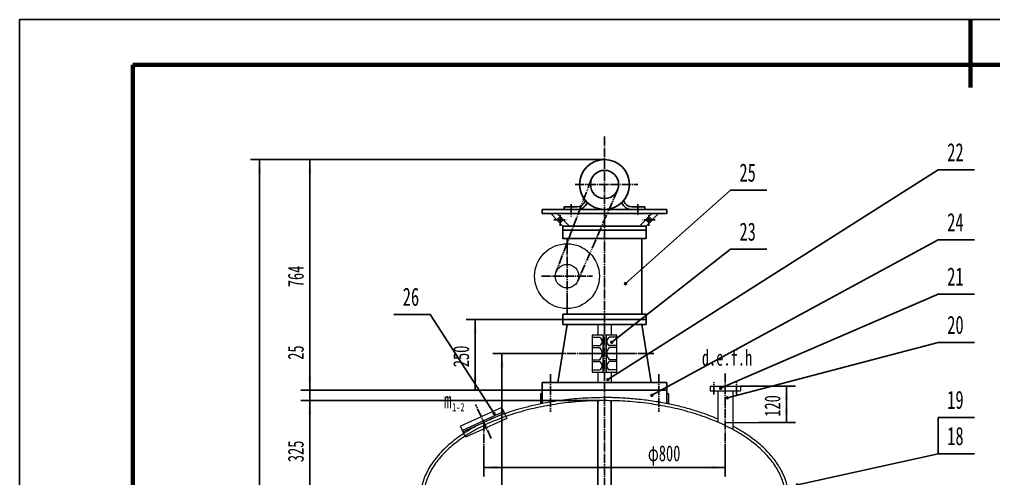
# Model space of a CAD drawing. Header units: millimetres. Extents: x -3150 to 3150, y -4455 to 4455.
# Drawn here: x -3150 to 77, y 2934 to 4455 of the extents above; entities that cross this region are included whole.
import ezdxf

# ---------------------------------------------------------------- set-up
doc = ezdxf.new("R2010")
doc.units = ezdxf.units.MM
doc.linetypes.add('EB_DASHDOT', pattern=[39, 30, -3, 3, -3])
doc.linetypes.add('EB_DASHDOTDOT', pattern=[45, 30, -3, 3, -3, 3, -3])
for name, color, linetype, lineweight in [('CAXA0', 7, 'Continuous', 70), ('CAXA1', 1, 'EB_DASHDOT', 25), ('CAXA3', 7, 'Continuous', 25), ('CAXA4', 3, 'Continuous', 25)]:
    doc.layers.add(name, color=color, linetype=linetype, lineweight=lineweight)
doc.styles.add('UserTxtStyle6', font='SIMFANG.TTF', dxfattribs={"width": 0.667})
doc.styles.add('标准', font='SIMFANG.TTF', dxfattribs={"width": 0.667})
doc.dimstyles.new('标准', dxfattribs={"dimscale": 15, "dimtxt": 3.5, "dimasz": 3, "dimexe": 2, "dimexo": 0, "dimgap": 0.065, "dimtad": 1, "dimdec": 1, "dimdsep": 46, "dimtxsty": '标准', "dimcen": 0, "dimdle": 4, "dimadec": 4, "dimazin": 2, "dimtfac": 1, "dimtdec": 3, "dimtmove": 0, "dimatfit": 3, "dimldrblk": 'NONE', "dimfxl": 0, "dimtolj": 1, "dimtzin": 0, "dimarcsym": 0})

# ---------------------------------------------------------------- blocks, each defined once
blk = doc.blocks.new('CAXBLOCK33', base_point=(3000, -4304.9))
at = {"layer": 'CAXA0', "color": 0, "linetype": 'Continuous', "lineweight": 25}
for p, q in [((-3150, -4454.9), (-3150, 4455.1)), ((-3150, 4455.1), (3150, 4455.1))]:
    blk.add_line(p, q, dxfattribs=at)
at = {"layer": 'CAXA0', "color": 0, "linetype": 'Continuous', "lineweight": 70}
for p, q in [((0, 4455.1), (0, 4230.1)), ((-2775, 4305.1), (3000, 4305.1)), ((-2775, -4304.9), (-2775, 4305.1))]:
    blk.add_line(p, q, dxfattribs=at)
blk = doc.blocks.new('*CAXBLOCK4144')
at = {"layer": 'CAXA0', "linetype": 'Continuous', "lineweight": 25}
for points in [[(-1612.1, 2971), (-1567.1, 2965.4), (-1567.1, 2976.6)], [(-812.1, 2971), (-857.1, 2965.4), (-857.1, 2976.6)]]:
    blk.add_hatch(color=0, dxfattribs=at).paths.add_polyline_path(points, flags=0)
at = {"layer": 'CAXA0', "color": 0, "linetype": 'Continuous', "lineweight": 25}
for p, q in [((-812.1, 3036.4), (-812.1, 2941)), ((-1612.1, 3017.1), (-1612.1, 2941)), ((-1612.1, 2971), (-812.1, 2971))]:
    blk.add_line(p, q, dxfattribs=at)
at = {"layer": 'CAXA0', "color": 0, "linetype": 'Continuous', "lineweight": 25, "insert": (-1068.4, 3043.9), "char_height": 52.5, "attachment_point": 1, "style": '标准'}
blk.add_mtext('\\fFangSong_GB2312|b0|i0|p34;φ800', dxfattribs=at)
blk = doc.blocks.new('_None')
blk = doc.blocks.new('*CAXBLOCK5255')
at = {"layer": 'CAXA0', "linetype": 'Continuous', "lineweight": 25}
for points in [[(-1212.1, 2245.7), (-1258, 2245.8), (-1255.3, 2234.9)], [(-1078.7, 2190.5), (-1046.2, 2158.1), (-1055.8, 2152.3)]]:
    blk.add_hatch(color=0, dxfattribs=at).paths.add_polyline_path(points, flags=0)
at = {"layer": 'CAXA0', "color": 0, "linetype": 'Continuous', "lineweight": 25}
blk.add_line((-1169.3, 2099.9), (-1057.5, 2211.7), dxfattribs=at)
for start, end in [(90, 108.2301), (26.7699, 45)]:
    blk.add_arc((-1212.1, 2057.1), 188.6, start, end, dxfattribs=at)
at = {"layer": 'CAXA0', "color": 0, "linetype": 'Continuous', "lineweight": 25, "insert": (-1193.1, 2267.3), "char_height": 52.5, "attachment_point": 1, "style": '标准'}
blk.add_mtext('\\fFangSong_GB2312|b0|i0|p34;45{%%D}', dxfattribs=at)
blk = doc.blocks.new('*CAXBLOCK5457')
at = {"layer": 'CAXA0', "linetype": 'Continuous', "lineweight": 25}
for points in [[(-1551.7, 3348), (-1557.4, 3303), (-1546.1, 3303)], [(-1551.7, 1007.1), (-1557.4, 1052.1), (-1546.1, 1052.1)]]:
    blk.add_hatch(color=0, dxfattribs=at).paths.add_polyline_path(points, flags=0)
at = {"layer": 'CAXA0', "color": 0, "linetype": 'Continuous', "lineweight": 25}
for p, q in [((-1375, 3348), (-1581.7, 3348)), ((-1551.7, 3348), (-1551.7, 1007.1)), ((-1234.6, 1007.1), (-1581.7, 1007.1))]:
    blk.add_line(p, q, dxfattribs=at)
at = {"layer": 'CAXA0', "color": 0, "linetype": 'Continuous', "lineweight": 25, "insert": (-1624.6, 1694.6), "char_height": 52.5, "attachment_point": 1, "rotation": 90, "style": '标准'}
blk.add_mtext('\\fFangSong_GB2312|b0|i0|p34;2450', dxfattribs=at)
blk = doc.blocks.new('*CAXBLOCK6063')
at = {"layer": 'CAXA0', "linetype": 'Continuous', "lineweight": 25}
for points in [[(-2354.9, 3991.1), (-2349.3, 3946.1), (-2360.5, 3946.1)], [(-2354.9, 332.1), (-2349.3, 377.1), (-2360.5, 377.1)]]:
    blk.add_hatch(color=0, dxfattribs=at).paths.add_polyline_path(points, flags=0)
at = {"layer": 'CAXA0', "color": 0, "linetype": 'Continuous', "lineweight": 25}
for p, q in [((-1396.6, 3991.1), (-2384.9, 3991.1)), ((-2354.9, 332.1), (-2354.9, 3991.1)), ((-1767.1, 332.1), (-2384.9, 332.1))]:
    blk.add_line(p, q, dxfattribs=at)
at = {"layer": 'CAXA0', "color": 0, "linetype": 'Continuous', "lineweight": 25, "insert": (-2427.8, 2105.8), "char_height": 52.5, "attachment_point": 1, "rotation": 90, "style": '标准'}
blk.add_mtext('\\fFangSong_GB2312|b0|i0|p34;3642', dxfattribs=at)
blk = doc.blocks.new('*CAXBLOCK6265')
at = {"layer": 'CAXA0', "linetype": 'Continuous', "lineweight": 25}
for points in [[(-2188.3, 3192.1), (-2193.9, 3147.1), (-2182.7, 3147.1)], [(-2188.3, 2867.1), (-2193.9, 2912.1), (-2182.7, 2912.1)]]:
    blk.add_hatch(color=0, dxfattribs=at).paths.add_polyline_path(points, flags=0)
at = {"layer": 'CAXA0', "color": 0, "linetype": 'Continuous', "lineweight": 25}
for p, q in [((-1303.8, 3192.1), (-2218.3, 3192.1)), ((-2188.3, 3192.1), (-2188.3, 2867.1)), ((-1878.7, 2867.1), (-2218.3, 2867.1))]:
    blk.add_line(p, q, dxfattribs=at)
at = {"layer": 'CAXA0', "color": 0, "linetype": 'Continuous', "lineweight": 25, "insert": (-2261.2, 2988.4), "char_height": 52.5, "attachment_point": 1, "rotation": 90, "style": '标准'}
blk.add_mtext('\\fFangSong_GB2312|b0|i0|p34;325', dxfattribs=at)
blk = doc.blocks.new('*CAXBLOCK6366')
at = {"layer": 'CAXA0', "linetype": 'Continuous', "lineweight": 25}
for points in [[(-2188.3, 3227.1), (-2193.9, 3272.1), (-2182.7, 3272.1)], [(-2188.3, 3192.1), (-2193.9, 3147.1), (-2182.7, 3147.1)]]:
    blk.add_hatch(color=0, dxfattribs=at).paths.add_polyline_path(points, flags=0)
at = {"layer": 'CAXA0', "color": 0, "linetype": 'Continuous', "lineweight": 25}
for p, q in [((-2188.3, 3383.5), (-2188.3, 3132.1)), ((-1418.7, 3227.1), (-2218.3, 3227.1)), ((-1303.8, 3192.1), (-2218.3, 3192.1))]:
    blk.add_line(p, q, dxfattribs=at)
at = {"layer": 'CAXA0', "color": 0, "linetype": 'Continuous', "lineweight": 25, "insert": (-2261.2, 3327.6), "char_height": 52.5, "attachment_point": 1, "rotation": 90, "style": '标准'}
blk.add_mtext('\\fFangSong_GB2312|b0|i0|p34;25', dxfattribs=at)
blk = doc.blocks.new('*CAXBLOCK6467')
at = {"layer": 'CAXA0', "linetype": 'Continuous', "lineweight": 25}
for points in [[(-2188.3, 3991.1), (-2182.7, 3946.1), (-2193.9, 3946.1)], [(-2188.3, 3227.1), (-2182.7, 3272.1), (-2193.9, 3272.1)]]:
    blk.add_hatch(color=0, dxfattribs=at).paths.add_polyline_path(points, flags=0)
at = {"layer": 'CAXA0', "color": 0, "linetype": 'Continuous', "lineweight": 25}
for p, q in [((-1396.6, 3991.1), (-2218.3, 3991.1)), ((-2188.3, 3227.1), (-2188.3, 3991.1)), ((-1418.7, 3227.1), (-2218.3, 3227.1))]:
    blk.add_line(p, q, dxfattribs=at)
at = {"layer": 'CAXA0', "color": 0, "linetype": 'Continuous', "lineweight": 25, "insert": (-2261.2, 3567.9), "char_height": 52.5, "attachment_point": 1, "rotation": 90, "style": '标准'}
blk.add_mtext('\\fFangSong_GB2312|b0|i0|p34;764', dxfattribs=at)
blk = doc.blocks.new('*CAXBLOCK7073')
at = {"layer": 'CAXA0', "linetype": 'Continuous', "lineweight": 25}
for points in [[(-609.3, 3240.1), (-614.9, 3195.1), (-603.7, 3195.1)], [(-609.3, 3120.1), (-614.9, 3165.1), (-603.7, 3165.1)]]:
    blk.add_hatch(color=0, dxfattribs=at).paths.add_polyline_path(points, flags=0)
at = {"layer": 'CAXA0', "color": 0, "linetype": 'Continuous', "lineweight": 25}
for p, q in [((-762.1, 3240.1), (-579.3, 3240.1)), ((-609.3, 3240.1), (-609.3, 3120.1)), ((-700.7, 3120.1), (-579.3, 3120.1))]:
    blk.add_line(p, q, dxfattribs=at)
at = {"layer": 'CAXA0', "color": 0, "linetype": 'Continuous', "lineweight": 25, "insert": (-682.2, 3138.8), "char_height": 52.5, "attachment_point": 1, "rotation": 90, "style": '标准'}
blk.add_mtext('\\fFangSong_GB2312|b0|i0|p34;120', dxfattribs=at)
blk = doc.blocks.new('CAXBLOCK102', base_point=(13.6, 3016.3))
at = {"layer": 'CAXA0', "linetype": 'Continuous', "lineweight": 25}
blk.add_hatch(color=0, dxfattribs=at).paths.add_polyline_path([(-567.7, 2912.6), (-567.8, 2913.5), (-568, 2914.4), (-568.3, 2915.2), (-568.8, 2915.9), (-569.3, 2916.6), (-570, 2917.2), (-570.8, 2917.7), (-571.6, 2918), (-572.4, 2918.2), (-573.3, 2918.3), (-574.2, 2918.2), (-575, 2918), (-575.9, 2917.7), (-576.6, 2917.2), (-577.3, 2916.6), (-577.9, 2915.9), (-578.3, 2915.2), (-578.7, 2914.4), (-578.9, 2913.5), (-578.9, 2912.6), (-578.9, 2911.8), (-578.7, 2910.9), (-578.3, 2910.1), (-577.9, 2909.3), (-577.3, 2908.7), (-576.6, 2908.1), (-575.9, 2907.6), (-575, 2907.3), (-574.2, 2907.1), (-573.3, 2907), (-572.4, 2907.1), (-571.6, 2907.3), (-570.8, 2907.6), (-570, 2908.1), (-569.3, 2908.7), (-568.8, 2909.3), (-568.3, 2910.1), (-568, 2910.9), (-567.8, 2911.8)], flags=0)
at = {"layer": 'CAXA0', "color": 0, "linetype": 'Continuous', "lineweight": 25}
for p, q in [((-573.3, 2912.6), (-106.4, 3016.3)), ((-106.4, 3016.3), (13.6, 3016.3))]:
    blk.add_line(p, q, dxfattribs=at)
at = {"layer": 'CAXA0', "color": 0, "linetype": 'Continuous', "lineweight": 25, "insert": (-76.9, 3104.9), "char_height": 60, "attachment_point": 1, "style": 'UserTxtStyle6'}
blk.add_mtext('\\fFangSong_GB2312|b0|i0|p34;18', dxfattribs=at)
blk = doc.blocks.new('CAXBLOCK103', base_point=(13.6, 3136.3))
at = {"layer": 'CAXA0', "color": 0, "linetype": 'Continuous', "lineweight": 25}
for p, q in [((-106.4, 3016.3), (-106.4, 3136.3)), ((-106.4, 3136.3), (13.6, 3136.3))]:
    blk.add_line(p, q, dxfattribs=at)
at = {"layer": 'CAXA0', "color": 0, "linetype": 'Continuous', "lineweight": 25, "insert": (-76.9, 3224.9), "char_height": 60, "attachment_point": 1, "style": 'UserTxtStyle6'}
blk.add_mtext('\\fFangSong_GB2312|b0|i0|p34;19', dxfattribs=at)
blk = doc.blocks.new('CAXBLOCK101', base_point=(-573.3, 2912.6))
at = {"layer": 'CAXA0', "color": 0, "linetype": 'Continuous', "lineweight": 70}
for name, p in [('CAXBLOCK103', (13.6, 3136.3)), ('CAXBLOCK102', (13.6, 3016.3))]:
    blk.add_blockref(name, p, dxfattribs=at)
blk = doc.blocks.new('CAXBLOCK105', base_point=(13.6, 3384.7))
at = {"layer": 'CAXA0', "linetype": 'Continuous', "lineweight": 25}
blk.add_hatch(color=0, dxfattribs=at).paths.add_polyline_path([(-799.3, 3201.4), (-799.3, 3202.3), (-799.5, 3203.2), (-799.9, 3204), (-800.3, 3204.7), (-800.9, 3205.4), (-801.6, 3206), (-802.3, 3206.4), (-803.1, 3206.8), (-804, 3207), (-804.9, 3207.1), (-805.8, 3207), (-806.6, 3206.8), (-807.4, 3206.4), (-808.2, 3206), (-808.9, 3205.4), (-809.4, 3204.7), (-809.9, 3204), (-810.2, 3203.2), (-810.4, 3202.3), (-810.5, 3201.4), (-810.4, 3200.5), (-810.2, 3199.7), (-809.9, 3198.9), (-809.4, 3198.1), (-808.9, 3197.5), (-808.2, 3196.9), (-807.4, 3196.4), (-806.6, 3196.1), (-805.8, 3195.9), (-804.9, 3195.8), (-804, 3195.9), (-803.1, 3196.1), (-802.3, 3196.4), (-801.6, 3196.9), (-800.9, 3197.5), (-800.3, 3198.1), (-799.9, 3198.9), (-799.5, 3199.7), (-799.3, 3200.5)], flags=0)
at = {"layer": 'CAXA0', "color": 0, "linetype": 'Continuous', "lineweight": 25}
for p, q in [((-804.9, 3201.4), (-106.4, 3384.7)), ((-106.4, 3384.7), (13.6, 3384.7))]:
    blk.add_line(p, q, dxfattribs=at)
at = {"layer": 'CAXA0', "color": 0, "linetype": 'Continuous', "lineweight": 25, "insert": (-76.9, 3473.3), "char_height": 60, "attachment_point": 1, "style": 'UserTxtStyle6'}
blk.add_mtext('\\fFangSong_GB2312|b0|i0|p34;20', dxfattribs=at)
blk = doc.blocks.new('CAXBLOCK104', base_point=(-804.9, 3201.4))
at = {"layer": 'CAXA0', "color": 0, "linetype": 'ByBlock', "lineweight": -2}
blk.add_blockref('CAXBLOCK105', (13.6, 3384.7), dxfattribs=at)
blk = doc.blocks.new('CAXBLOCK107', base_point=(13.6, 3544.8))
at = {"layer": 'CAXA0', "linetype": 'Continuous', "lineweight": 25}
blk.add_hatch(color=0, dxfattribs=at).paths.add_polyline_path([(-821.8, 3233), (-821.9, 3233.9), (-822.1, 3234.8), (-822.4, 3235.6), (-822.9, 3236.3), (-823.5, 3237), (-824.1, 3237.6), (-824.9, 3238), (-825.7, 3238.4), (-826.6, 3238.6), (-827.4, 3238.7), (-828.3, 3238.6), (-829.2, 3238.4), (-830, 3238), (-830.8, 3237.6), (-831.4, 3237), (-832, 3236.3), (-832.5, 3235.6), (-832.8, 3234.8), (-833, 3233.9), (-833.1, 3233), (-833, 3232.2), (-832.8, 3231.3), (-832.5, 3230.5), (-832, 3229.7), (-831.4, 3229.1), (-830.8, 3228.5), (-830, 3228), (-829.2, 3227.7), (-828.3, 3227.5), (-827.4, 3227.4), (-826.6, 3227.5), (-825.7, 3227.7), (-824.9, 3228), (-824.1, 3228.5), (-823.5, 3229.1), (-822.9, 3229.7), (-822.4, 3230.5), (-822.1, 3231.3), (-821.9, 3232.2)], flags=0)
at = {"layer": 'CAXA0', "color": 0, "linetype": 'Continuous', "lineweight": 25}
for p, q in [((-827.4, 3233), (-106.4, 3544.8)), ((-106.4, 3544.8), (13.6, 3544.8))]:
    blk.add_line(p, q, dxfattribs=at)
at = {"layer": 'CAXA0', "color": 0, "linetype": 'Continuous', "lineweight": 25, "insert": (-76.9, 3633.4), "char_height": 60, "attachment_point": 1, "style": 'UserTxtStyle6'}
blk.add_mtext('\\fFangSong_GB2312|b0|i0|p34;21', dxfattribs=at)
blk = doc.blocks.new('CAXBLOCK106', base_point=(-827.4, 3233))
at = {"layer": 'CAXA0', "color": 0, "linetype": 'ByBlock', "lineweight": -2}
blk.add_blockref('CAXBLOCK107', (13.6, 3544.8), dxfattribs=at)
blk = doc.blocks.new('CAXBLOCK109', base_point=(13.6, 3956.8))
at = {"layer": 'CAXA0', "linetype": 'Continuous', "lineweight": 25}
blk.add_hatch(color=0, dxfattribs=at).paths.add_polyline_path([(-1195.3, 3261.9), (-1195.3, 3262.8), (-1195.5, 3263.7), (-1195.9, 3264.5), (-1196.3, 3265.2), (-1196.9, 3265.9), (-1197.6, 3266.5), (-1198.3, 3266.9), (-1199.1, 3267.3), (-1200, 3267.5), (-1200.9, 3267.5), (-1201.8, 3267.5), (-1202.6, 3267.3), (-1203.4, 3266.9), (-1204.2, 3266.5), (-1204.9, 3265.9), (-1205.4, 3265.2), (-1205.9, 3264.5), (-1206.2, 3263.7), (-1206.4, 3262.8), (-1206.5, 3261.9), (-1206.4, 3261), (-1206.2, 3260.2), (-1205.9, 3259.4), (-1205.4, 3258.6), (-1204.9, 3257.9), (-1204.2, 3257.4), (-1203.4, 3256.9), (-1202.6, 3256.6), (-1201.8, 3256.4), (-1200.9, 3256.3), (-1200, 3256.4), (-1199.1, 3256.6), (-1198.3, 3256.9), (-1197.6, 3257.4), (-1196.9, 3257.9), (-1196.3, 3258.6), (-1195.9, 3259.4), (-1195.5, 3260.2), (-1195.3, 3261)], flags=0)
at = {"layer": 'CAXA0', "color": 0, "linetype": 'Continuous', "lineweight": 25}
for p, q in [((-1200.9, 3261.9), (-106.4, 3956.8)), ((-106.4, 3956.8), (13.6, 3956.8))]:
    blk.add_line(p, q, dxfattribs=at)
at = {"layer": 'CAXA0', "color": 0, "linetype": 'Continuous', "lineweight": 25, "insert": (-76.9, 4045.4), "char_height": 60, "attachment_point": 1, "style": 'UserTxtStyle6'}
blk.add_mtext('\\fFangSong_GB2312|b0|i0|p34;22', dxfattribs=at)
blk = doc.blocks.new('CAXBLOCK108', base_point=(-1200.9, 3261.9))
at = {"layer": 'CAXA0', "color": 0, "linetype": 'ByBlock', "lineweight": -2}
blk.add_blockref('CAXBLOCK109', (13.6, 3956.8), dxfattribs=at)
blk = doc.blocks.new('CAXBLOCK111', base_point=(-674.8, 3693.5))
at = {"layer": 'CAXA0', "linetype": 'Continuous', "lineweight": 25}
blk.add_hatch(color=0, dxfattribs=at).paths.add_polyline_path([(-1182.5, 3385.7), (-1182.5, 3386.6), (-1182.7, 3387.5), (-1183.1, 3388.3), (-1183.5, 3389), (-1184.1, 3389.7), (-1184.8, 3390.3), (-1185.5, 3390.7), (-1186.3, 3391.1), (-1187.2, 3391.3), (-1188.1, 3391.3), (-1189, 3391.3), (-1189.8, 3391.1), (-1190.6, 3390.7), (-1191.4, 3390.3), (-1192.1, 3389.7), (-1192.6, 3389), (-1193.1, 3388.3), (-1193.4, 3387.5), (-1193.6, 3386.6), (-1193.7, 3385.7), (-1193.6, 3384.8), (-1193.4, 3384), (-1193.1, 3383.2), (-1192.6, 3382.4), (-1192.1, 3381.7), (-1191.4, 3381.2), (-1190.6, 3380.7), (-1189.8, 3380.4), (-1189, 3380.2), (-1188.1, 3380.1), (-1187.2, 3380.2), (-1186.3, 3380.4), (-1185.5, 3380.7), (-1184.8, 3381.2), (-1184.1, 3381.7), (-1183.5, 3382.4), (-1183.1, 3383.2), (-1182.7, 3384), (-1182.5, 3384.8)], flags=0)
at = {"layer": 'CAXA0', "color": 0, "linetype": 'Continuous', "lineweight": 25}
for p, q in [((-1188.1, 3385.7), (-794.8, 3693.5)), ((-794.8, 3693.5), (-674.8, 3693.5))]:
    blk.add_line(p, q, dxfattribs=at)
at = {"layer": 'CAXA0', "color": 0, "linetype": 'Continuous', "lineweight": 25, "insert": (-765.2, 3782.1), "char_height": 60, "attachment_point": 1, "style": 'UserTxtStyle6'}
blk.add_mtext('\\fFangSong_GB2312|b0|i0|p34;23', dxfattribs=at)
blk = doc.blocks.new('CAXBLOCK110', base_point=(-1188.1, 3385.7))
at = {"layer": 'CAXA0', "color": 0, "linetype": 'ByBlock', "lineweight": -2}
blk.add_blockref('CAXBLOCK111', (-674.8, 3693.5), dxfattribs=at)
blk = doc.blocks.new('CAXBLOCK113', base_point=(13.6, 3725))
at = {"layer": 'CAXA0', "linetype": 'Continuous', "lineweight": 25}
blk.add_hatch(color=0, dxfattribs=at).paths.add_polyline_path([(-1049.7, 3209.7), (-1049.8, 3210.6), (-1050, 3211.5), (-1050.4, 3212.3), (-1050.8, 3213), (-1051.4, 3213.7), (-1052.1, 3214.3), (-1052.8, 3214.7), (-1053.6, 3215.1), (-1054.5, 3215.3), (-1055.4, 3215.3), (-1056.2, 3215.3), (-1057.1, 3215.1), (-1057.9, 3214.7), (-1058.7, 3214.3), (-1059.3, 3213.7), (-1059.9, 3213), (-1060.4, 3212.3), (-1060.7, 3211.5), (-1060.9, 3210.6), (-1061, 3209.7), (-1060.9, 3208.8), (-1060.7, 3208), (-1060.4, 3207.2), (-1059.9, 3206.4), (-1059.3, 3205.7), (-1058.7, 3205.2), (-1057.9, 3204.7), (-1057.1, 3204.4), (-1056.2, 3204.2), (-1055.4, 3204.1), (-1054.5, 3204.2), (-1053.6, 3204.4), (-1052.8, 3204.7), (-1052.1, 3205.2), (-1051.4, 3205.7), (-1050.8, 3206.4), (-1050.4, 3207.2), (-1050, 3208), (-1049.8, 3208.8)], flags=0)
at = {"layer": 'CAXA0', "color": 0, "linetype": 'Continuous', "lineweight": 25}
for p, q in [((-1055.4, 3209.7), (-106.4, 3725)), ((-106.4, 3725), (13.6, 3725))]:
    blk.add_line(p, q, dxfattribs=at)
at = {"layer": 'CAXA0', "color": 0, "linetype": 'Continuous', "lineweight": 25, "insert": (-76.9, 3813.6), "char_height": 60, "attachment_point": 1, "style": 'UserTxtStyle6'}
blk.add_mtext('\\fFangSong_GB2312|b0|i0|p34;24', dxfattribs=at)
blk = doc.blocks.new('CAXBLOCK112', base_point=(-1055.4, 3209.7))
at = {"layer": 'CAXA0', "color": 0, "linetype": 'ByBlock', "lineweight": -2}
blk.add_blockref('CAXBLOCK113', (13.6, 3725), dxfattribs=at)
blk = doc.blocks.new('CAXBLOCK115', base_point=(-674.8, 3889.1))
at = {"layer": 'CAXA0', "linetype": 'Continuous', "lineweight": 25}
blk.add_hatch(color=0, dxfattribs=at).paths.add_polyline_path([(-1137, 3579.9), (-1137, 3580.8), (-1137.2, 3581.6), (-1137.6, 3582.4), (-1138, 3583.2), (-1138.6, 3583.9), (-1139.3, 3584.4), (-1140, 3584.9), (-1140.8, 3585.2), (-1141.7, 3585.4), (-1142.6, 3585.5), (-1143.5, 3585.4), (-1144.3, 3585.2), (-1145.1, 3584.9), (-1145.9, 3584.4), (-1146.6, 3583.9), (-1147.1, 3583.2), (-1147.6, 3582.4), (-1147.9, 3581.6), (-1148.1, 3580.8), (-1148.2, 3579.9), (-1148.1, 3579), (-1147.9, 3578.1), (-1147.6, 3577.3), (-1147.1, 3576.6), (-1146.6, 3575.9), (-1145.9, 3575.3), (-1145.1, 3574.9), (-1144.3, 3574.5), (-1143.5, 3574.3), (-1142.6, 3574.3), (-1141.7, 3574.3), (-1140.8, 3574.5), (-1140, 3574.9), (-1139.3, 3575.3), (-1138.6, 3575.9), (-1138, 3576.6), (-1137.6, 3577.3), (-1137.2, 3578.1), (-1137, 3579)], flags=0)
at = {"layer": 'CAXA0', "color": 0, "linetype": 'Continuous', "lineweight": 25}
for p, q in [((-1142.6, 3579.9), (-794.8, 3889.1)), ((-794.8, 3889.1), (-674.8, 3889.1))]:
    blk.add_line(p, q, dxfattribs=at)
at = {"layer": 'CAXA0', "color": 0, "linetype": 'Continuous', "lineweight": 25, "insert": (-765.2, 3977.7), "char_height": 60, "attachment_point": 1, "style": 'UserTxtStyle6'}
blk.add_mtext('\\fFangSong_GB2312|b0|i0|p34;25', dxfattribs=at)
blk = doc.blocks.new('CAXBLOCK114', base_point=(-1142.6, 3579.9))
at = {"layer": 'CAXA0', "color": 0, "linetype": 'ByBlock', "lineweight": -2}
blk.add_blockref('CAXBLOCK115', (-674.8, 3889.1), dxfattribs=at)
blk = doc.blocks.new('CAXBLOCK117', base_point=(-1910, 3477.6))
at = {"layer": 'CAXA0', "linetype": 'Continuous', "lineweight": 25}
blk.add_hatch(color=0, dxfattribs=at).paths.add_polyline_path([(-1572.1, 3149.2), (-1572.1, 3150.1), (-1572.4, 3151), (-1572.7, 3151.8), (-1573.2, 3152.5), (-1573.7, 3153.2), (-1574.4, 3153.8), (-1575.1, 3154.2), (-1576, 3154.6), (-1576.8, 3154.8), (-1577.7, 3154.8), (-1578.6, 3154.8), (-1579.4, 3154.6), (-1580.3, 3154.2), (-1581, 3153.8), (-1581.7, 3153.2), (-1582.3, 3152.5), (-1582.7, 3151.8), (-1583.1, 3151), (-1583.3, 3150.1), (-1583.3, 3149.2), (-1583.3, 3148.3), (-1583.1, 3147.5), (-1582.7, 3146.7), (-1582.3, 3145.9), (-1581.7, 3145.2), (-1581, 3144.7), (-1580.3, 3144.2), (-1579.4, 3143.9), (-1578.6, 3143.7), (-1577.7, 3143.6), (-1576.8, 3143.7), (-1576, 3143.9), (-1575.1, 3144.2), (-1574.4, 3144.7), (-1573.7, 3145.2), (-1573.2, 3145.9), (-1572.7, 3146.7), (-1572.4, 3147.5), (-1572.1, 3148.3)], flags=0)
at = {"layer": 'CAXA0', "color": 0, "linetype": 'Continuous', "lineweight": 25}
for p, q in [((-1790, 3477.6), (-1910, 3477.6)), ((-1577.7, 3149.2), (-1790, 3477.6))]:
    blk.add_line(p, q, dxfattribs=at)
at = {"layer": 'CAXA0', "color": 0, "linetype": 'Continuous', "lineweight": 25, "insert": (-1880.5, 3566.3), "char_height": 60, "attachment_point": 1, "style": 'UserTxtStyle6'}
blk.add_mtext('\\fFangSong_GB2312|b0|i0|p34;26', dxfattribs=at)
blk = doc.blocks.new('CAXBLOCK116', base_point=(-1577.7, 3149.2))
at = {"layer": 'CAXA0', "color": 0, "linetype": 'ByBlock', "lineweight": -2}
blk.add_blockref('CAXBLOCK117', (-1910, 3477.6), dxfattribs=at)
blk = doc.blocks.new('CAXBLOCK121')
at = {"layer": 'CAXA4', "attachment_point": 1, "style": '标准'}
for s, insert, char_height in [('\\fFangSong_GB2312|b0|i0|p34;m', (-1743.7, 3221), 54.75), ('\\fFangSong_GB2312|b0|i0|p34;1-2', (-1716.9, 3184.1), 27.375)]:
    blk.add_mtext(s, dxfattribs=dict(at, insert=insert, char_height=char_height))
blk = doc.blocks.new('*CAXBLOCK127130')
at = {"layer": 'CAXA0', "linetype": 'Continuous', "lineweight": 25}
for points in [[(-1640.4, 3461.1), (-1646, 3416.1), (-1634.8, 3416.1)], [(-1640.4, 3227.1), (-1646, 3272.1), (-1634.8, 3272.1)]]:
    blk.add_hatch(color=0, dxfattribs=at).paths.add_polyline_path(points, flags=0)
at = {"layer": 'CAXA0', "color": 0, "linetype": 'Continuous', "lineweight": 25}
for p, q in [((-1349.9, 3461.1), (-1670.4, 3461.1)), ((-1640.4, 3461.1), (-1640.4, 3227.1)), ((-1418.7, 3227.1), (-1670.4, 3227.1))]:
    blk.add_line(p, q, dxfattribs=at)
at = {"layer": 'CAXA0', "color": 0, "linetype": 'Continuous', "lineweight": 25, "insert": (-1713.3, 3302.9), "char_height": 52.5, "attachment_point": 1, "rotation": 90, "style": '标准'}
blk.add_mtext('\\fFangSong_GB2312|b0|i0|p34;250', dxfattribs=at)
blk = doc.blocks.new('*CAXBLOCK128131')
at = {"layer": 'CAXA0', "linetype": 'Continuous', "lineweight": 25}
for points in [[(-1234.6, 2749.5), (-1279.6, 2743.9), (-1279.6, 2755.2)], [(-1189.6, 2749.5), (-1144.6, 2743.9), (-1144.6, 2755.2)]]:
    blk.add_hatch(color=0, dxfattribs=at).paths.add_polyline_path(points, flags=0)
at = {"layer": 'CAXA0', "color": 0, "linetype": 'Continuous', "lineweight": 25}
for p, q in [((-1234.6, 3191.9), (-1234.6, 2719.5)), ((-1189.6, 3191.9), (-1189.6, 2719.5)), ((-1294.6, 2749.5), (-944.7, 2749.5))]:
    blk.add_line(p, q, dxfattribs=at)
at = {"layer": 'CAXA0', "color": 0, "linetype": 'Continuous', "lineweight": 25, "insert": (-1053.8, 2822.4), "char_height": 52.5, "attachment_point": 1, "style": '标准'}
blk.add_mtext('\\fFangSong_GB2312|b0|i0|p34;φ60', dxfattribs=at)

msp = doc.modelspace()

# ---------------------------------------------------------------- linework, layer by layer
at = {"layer": 'CAXA0', "linetype": 'EB_DASHDOTDOT', "lineweight": 25}
for p, q in [((-1255.78, 3925.06), (-1372.65, 3618.5)), ((-1169.21, 3889.71), (-1300.32, 3588.97))]:
    msp.add_line(p, q, dxfattribs=at)
at = {"layer": 'CAXA0', "linetype": 'Continuous', "lineweight": 18}
for p, q in [((-1327.99, 3770.55), (-1368.49, 3811.9)), ((-1096.18, 3770.55), (-1055.68, 3811.9)), ((-1234.57, 3444), (-1234.57, 3409.13)), ((-1189.57, 3444), (-1189.57, 3409.13)), ((-1252.81, 3409.13), (-1252.81, 3286.94)), ((-1171.35, 3409.13), (-1252.81, 3409.13)), ((-1252.81, 3402.28), (-1227.05, 3402.28)), ((-1217.52, 3409.13), (-1217.52, 3286.94)), ((-1206.66, 3409.13), (-1206.66, 3286.94)), ((-1171.35, 3402.28), (-1197.12, 3402.28)), ((-1171.35, 3286.94), (-1171.35, 3409.13)), ((-1252.81, 3374.7), (-1227.05, 3374.7)), ((-1252.81, 3368.4), (-1227.05, 3368.4)), ((-1171.35, 3374.7), (-1197.12, 3374.7)), ((-1171.35, 3368.4), (-1197.12, 3368.4)), ((-1252.81, 3327.67), (-1227.05, 3327.67)), ((-1171.35, 3327.67), (-1197.12, 3327.67)), ((-1252.81, 3321.37), (-1227.05, 3321.37)), ((-1252.81, 3293.79), (-1227.05, 3293.79)), ((-1171.35, 3321.37), (-1197.12, 3321.37)), ((-1171.35, 3293.79), (-1197.12, 3293.79)), ((-1252.81, 3286.94), (-1171.35, 3286.94)), ((-1234.57, 3286.94), (-1234.57, 3252.06)), ((-1189.57, 3286.94), (-1189.57, 3252.06)), ((-862.07, 3240.06), (-762.07, 3240.06)), ((-862.07, 3240.06), (-862.07, 3225.06)), ((-762.07, 3240.06), (-762.07, 3225.06)), ((-1423.7, 3216.12), (-1423.7, 3181.19)), ((-1423.7, 3216.12), (-1418.7, 3216.12)), ((-1234.57, 3202.13), (-1234.57, 3201.91)), ((-1005.47, 3216.12), (-1000.47, 3216.12)), ((-1000.47, 3216.12), (-1000.47, 3181.43)), ((-862.07, 3225.06), (-762.07, 3225.06)), ((-837.07, 3225.06), (-837.07, 3120.84)), ((-787.07, 3225.06), (-787.07, 3096.54)), ((-1552.09, 3169.32), (-1688.62, 3107.2)), ((-1534.97, 3131.7), (-1552.09, 3169.32)), ((-1212.07, 3192.13), (-1303.81, 3192.13)), ((-1234.57, 3191.91), (-1234.57, 2092.13)), ((-1189.57, 3191.91), (-1189.57, 2092.13)), ((-1545.88, 3155.67), (-1682.41, 3093.55)), ((-1543.81, 3151.12), (-1680.34, 3089)), ((-1535.53, 3132.91), (-1672.06, 3070.79)), ((-1672.06, 3070.79), (-1688.62, 3107.2)), ((-812.07, 3120.06), (-700.74, 3120.06))]:
    msp.add_line(p, q, dxfattribs=at)
for centre, radius in [((-1359.31, 3791.23), 7.83), ((-1064.86, 3791.23), 7.83), ((-1336.13, 3604.58), 107.32), ((-1336.13, 3604.58), 39.07)]:
    msp.add_circle(centre, radius, dxfattribs=at)
for centre, radius, start, end in [((-1236.57, 3388.49), 16.75, 304.61165, 55.38835), ((-1187.6, 3388.49), 16.75, 124.61165, 235.38835), ((-1252.08, 3348.03), 32.27, 320.86883, 39.13117), ((-1172.09, 3348.03), 32.27, 140.86883, 219.13117), ((-1236.57, 3307.58), 16.75, 304.61165, 55.38835), ((-1187.6, 3307.58), 16.75, 124.61165, 235.38835)]:
    msp.add_arc(centre, radius, start, end, dxfattribs=at)
for points, weights, knots in [([(-837.07, 3131.35), (-1002.43, 3202.13), (-1212.07, 3202.13), (-1822.07, 3202.13), (-1822.07, 2867.13)], [0.85680701781, 0.875381873686, 1, 0.707106781187, 1], [0, 0, 0, 340.8950027, 340.8950027, 1142.1093812, 1142.1093812, 1142.1093812]), ([(-612.71, 2882.13), (-639.16, 3192.13), (-1212.07, 3192.13), (-1784.99, 3192.13), (-1811.43, 2882.13)], [0.981666263789, 0.716580050484, 1, 0.716580050484, 0.981666263789], [0, 0, 0, 727.59594, 727.59594, 1455.1918799, 1455.1918799, 1455.1918799])]:
    msp.add_rational_spline(points, weights, degree=2, knots=knots, dxfattribs=at)
msp.add_rational_spline([(-602.07, 2867.13), (-602.07, 3008.77), (-787.07, 3107.44)], [1, 0.850975678911, 0.853598762743], degree=2, dxfattribs=at)
at = {"layer": 'CAXA1', "linetype": 'EB_DASHDOT', "lineweight": 25}
for p, q in [((-1212.07, 4067.65), (-1212.07, 732.13)), ((-1359.31, 3770.86), (-1359.31, 3811.59)), ((-1064.86, 3770.86), (-1064.86, 3811.59)), ((-1379.68, 3791.23), (-1338.95, 3791.23)), ((-1044.49, 3791.23), (-1085.22, 3791.23)), ((-1336.13, 3520.08), (-1336.13, 3689.08)), ((-1420.63, 3604.58), (-1251.64, 3604.58)), ((-1375.03, 3348.03), (-1049.14, 3348.03)), ((-1124.72, 3348.06), (-1286.14, 3348.06)), ((-1391.51, 3279.42), (-1391.51, 3155.08)), ((-1032.64, 3279.42), (-1032.64, 3155.08)), ((-812.07, 3282.09), (-812.07, 3036.36)), ((-849.8, 3212.04), (-849.8, 3253.33)), ((-774.35, 3212.04), (-774.35, 3253.33)), ((-1587.74, 3066.56), (-1638.92, 3179.06)), ((-1612.07, 3120.06), (-1612.07, 3017.1))]:
    msp.add_line(p, q, dxfattribs=at)
at = {"layer": 'CAXA1', "color": 7, "linetype": 'Continuous', "lineweight": 25}
for p, q in [((-1336.13, 3687.28), (-1336.13, 3729.2)), ((-1088.03, 3478.11), (-1088.03, 3729.2)), ((-1336.13, 3507.92), (-1336.13, 3521.88)), ((-1336.13, 3478.11), (-1336.13, 3507.92))]:
    msp.add_line(p, q, dxfattribs=at)
at = {"layer": 'CAXA3', "linetype": 'Continuous', "lineweight": 25}
for p, q in [((-1396.55, 3991.1), (-1212.08, 3991.1)), ((-1275.95, 3837.79), (-1268.45, 3847.89)), ((-1148.22, 3837.79), (-1155.71, 3847.89)), ((-1418.7, 3825.69), (-1005.47, 3825.69)), ((-1418.7, 3825.69), (-1418.7, 3811.9)), ((-1418.7, 3811.9), (-1005.47, 3811.9)), ((-1349.92, 3770.55), (-1390.42, 3811.9)), ((-1345.78, 3834.27), (-1303.48, 3834.27)), ((-1345.78, 3834.27), (-1345.78, 3825.69)), ((-1078.39, 3834.27), (-1120.69, 3834.27)), ((-1078.39, 3834.27), (-1078.39, 3825.69)), ((-1074.25, 3770.55), (-1033.75, 3811.9)), ((-1005.47, 3825.69), (-1005.47, 3811.9)), ((-1349.92, 3770.55), (-1349.92, 3728.05)), ((-1349.92, 3770.55), (-1074.25, 3770.55)), ((-1349.92, 3756.77), (-1074.25, 3756.77)), ((-1074.25, 3770.55), (-1074.25, 3729.2)), ((-1349.92, 3729.2), (-1074.25, 3729.2)), ((-1349.92, 3478.11), (-1074.25, 3478.11)), ((-1349.92, 3478.11), (-1349.92, 3444)), ((-1349.92, 3461.05), (-1074.25, 3461.05)), ((-1074.25, 3478.11), (-1074.25, 3444)), ((-1336.13, 3444), (-1366.76, 3252.06)), ((-1349.92, 3444), (-1074.25, 3444)), ((-1349.92, 3444), (-1074.25, 3444)), ((-1088.03, 3444), (-1057.41, 3252.06)), ((-1418.7, 3252.06), (-1005.47, 3252.06)), ((-1418.7, 3252.06), (-1418.7, 3182.4)), ((-1418.7, 3227.13), (-1005.47, 3227.13)), ((-1005.47, 3252.06), (-1005.47, 3182.19))]:
    msp.add_line(p, q, dxfattribs=at)
at = {"layer": 'CAXA3', "color": 1, "linetype": 'EB_DASHDOT', "lineweight": 25}
for p, q in [((-1309.34, 3908.4), (-1101.86, 3908.4)), ((-1322.35, 3843.22), (-1322.35, 3802.76)), ((-1101.82, 3843.29), (-1101.82, 3804.91))]:
    msp.add_line(p, q, dxfattribs=at)
at = {"layer": 'CAXA3', "linetype": 'Continuous', "lineweight": 25}
for radius in [82.7, 46.77]:
    msp.add_circle((-1212.08, 3908.4), radius, dxfattribs=at)
for centre, start, end in [((-1303.48, 3864.22), 270, 341.64839), ((-1120.69, 3864.22), 198.35161, 270), ((-1300, 3855.63), 270, 323.42259), ((-1124.17, 3855.63), 216.57741, 270)]:
    msp.add_arc(centre, 29.95, start, end, dxfattribs=at)

# ---------------------------------------------------------------- block references
at = {"layer": 'CAXA0', "linetype": 'Continuous', "lineweight": 70}
msp.add_blockref('CAXBLOCK33', (2999.98, -4304.94), dxfattribs=at)
at = {"layer": 'CAXA0', "linetype": 'Continuous', "lineweight": 18}
for name, p in [('CAXBLOCK108', (-1200.89, 3261.92)), ('CAXBLOCK114', (-1142.59, 3579.88)), ('CAXBLOCK112', (-1055.37, 3209.71)), ('CAXBLOCK110', (-1188.08, 3385.71)), ('CAXBLOCK106', (-827.44, 3233.03)), ('CAXBLOCK116', (-1577.7, 3149.22)), ('CAXBLOCK104', (-804.88, 3201.43)), ('CAXBLOCK101', (-573.31, 2912.64))]:
    msp.add_blockref(name, p, dxfattribs=at)
at = {"layer": 'CAXA4', "linetype": 'Continuous', "lineweight": 25}
msp.add_blockref('CAXBLOCK121', (0, 0), dxfattribs=at)

# ---------------------------------------------------------------- texts
at = {"layer": 'CAXA4', "linetype": 'Continuous', "lineweight": 25, "insert": (-889.65, 3360.51), "char_height": 52.5, "attachment_point": 1, "style": '标准'}
msp.add_mtext('\\fFangSong_GB2312|b0|i0|p34;d.e.f.h', dxfattribs=at)

# ---------------------------------------------------------------- dimensions: what is measured, and where the dimension line sits
at = {"layer": 'CAXA4', "linetype": 'Continuous', "lineweight": 18}
dim = msp.add_angular_dim_2l(base=(-1139.91, 2231.35), line1=((-1212.07, 4067.65), (-1212.07, 732.13)), line2=((-1169.3, 2099.91), (-1253.96, 2015.25)), text='\\fFangSong_GB2312;45{%%D}', dimstyle='标准', dxfattribs=at)
dim.commit()
dim.dimension.update_dxf_attribs({"geometry": '*CAXBLOCK5255', "text_midpoint": (-1139.91, 2231.35)})
for base, p1, p2, angle, text, picture, middle in [((-2354.88, 2161.62), (-1767.07, 332.13), (-1396.55, 3991.1), 270, '\\fFangSong_GB2312;3642', '*CAXBLOCK6063', (-2391.82, 2161.62)), ((-2188.32, 3609.12), (-1418.7, 3227.13), (-1396.55, 3991.1), 90, '\\fFangSong_GB2312;764', '*CAXBLOCK6467', (-2225.26, 3609.12)), ((-1640.38, 3344.09), (-1349.92, 3461.05), (-1418.7, 3227.13), 90, '\\fFangSong_GB2312;250', '*CAXBLOCK127130', (-1677.32, 3344.09)), ((-2188.32, 3354.22), (-1418.7, 3227.13), (-1303.81, 3192.13), 90, '\\fFangSong_GB2312;25', '*CAXBLOCK6366', (-2225.26, 3354.22)), ((-1551.74, 1750.4), (-1375.03, 3348.03), (-1234.57, 1007.13), 90, '\\fFangSong_GB2312;2450', '*CAXBLOCK5457', (-1588.68, 1750.4)), ((-609.32, 3180.06), (-762.07, 3240.06), (-700.74, 3120.06), 90, '\\fFangSong_GB2312;120', '*CAXBLOCK7073', (-646.26, 3180.06)), ((-2188.32, 3029.63), (-1303.81, 3192.13), (-1878.66, 2867.13), 270, '\\fFangSong_GB2312;325', '*CAXBLOCK6265', (-2225.26, 3029.63))]:
    dim = msp.add_linear_dim(base=base, p1=p1, p2=p2, angle=angle, text=text, dimstyle='标准', dxfattribs=at)
    dim.commit()
    dim.dimension.update_dxf_attribs({"geometry": picture, "text_midpoint": middle})
for base, p1, p2, text, picture, middle in [((-1000.58, 2749.54), (-1234.57, 3191.91), (-1189.57, 3191.91), '\\fFangSong_GB2312;φ60', '*CAXBLOCK128131', (-1000.58, 2786.48)), ((-1000.58, 2970.98), (-1612.07, 3017.1), (-812.07, 3036.36), '\\fFangSong_GB2312;φ800', '*CAXBLOCK4144', (-1000.58, 3007.92))]:
    dim = msp.add_linear_dim(base=base, p1=p1, p2=p2, text=text, dimstyle='标准', dxfattribs=at)
    dim.commit()
    dim.dimension.update_dxf_attribs({"geometry": picture, "text_midpoint": middle})

doc.saveas('drawing.dxf')
